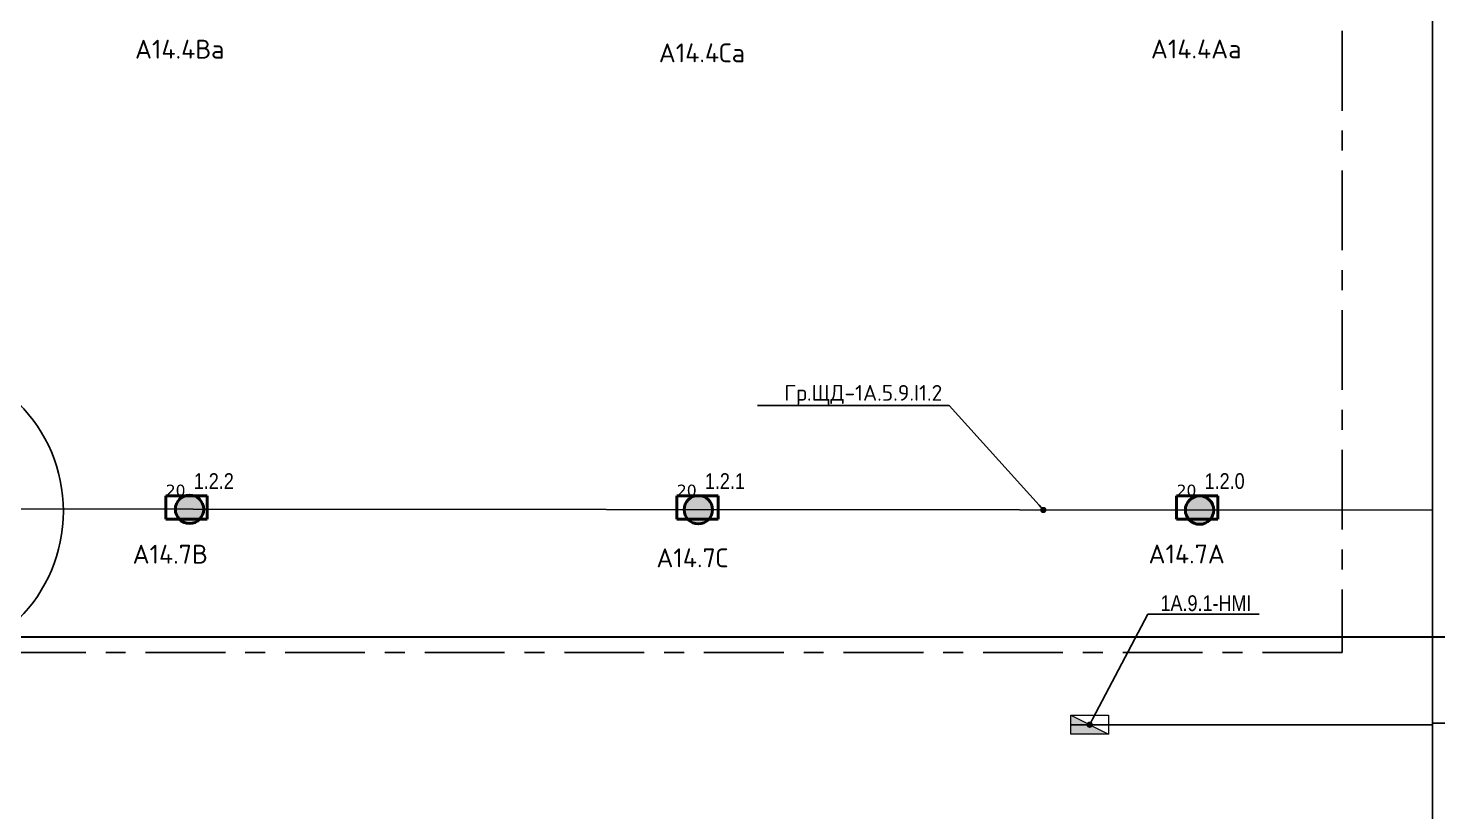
# Model space of a CAD drawing. Header units: millimetres. Extents: x -243740 to 150609, y -473655 to -165121.
# Drawn here: x -172409 to -149967, y -385471 to -372996 of the extents above; entities that cross this region are included whole.
import ezdxf
from ezdxf import colors
from ezdxf.entities.mleader import LeaderData, LeaderLine
from ezdxf.enums import TextEntityAlignment as Align
from ezdxf.math import Vec2, Vec3

# ---------------------------------------------------------------- set-up
doc = ezdxf.new("R2010")
doc.units = ezdxf.units.MM
for name, pattern in [('HIDDEN2', [4.7625, 3.175, -1.5875]), ('Линия сетки', [22.225, 12.7, -3.175, 3.175, -3.175]), ('Штрих', [6.35, 3.175, -3.175])]:
    doc.linetypes.add(name, pattern=pattern)
for name, color, linetype, lineweight in [('0_Авт.', 255, 'Continuous', 5), ('_освещение_dali', 3, 'Continuous', 50), ('A-ANNO-DIMS', 7, 'Continuous', 9), ('DALLI', 6, 'TRAY', 30), ('АР_монолит', 252, 'Continuous', 50)]:
    doc.layers.add(name, color=color, linetype=linetype, lineweight=lineweight)
for name, color, linetype in [('_HMI', 6, 'Continuous'), ('_Гр.ЩД-1А.5.9.I1.1', 6, 'Continuous'), ('_Гр.ЩД-1А.5.9.I1.2', 6, 'Continuous'), ('_Гр.ЩД-1А.5.9.I1.6', 6, 'Continuous'), ('_Гр.ЩД-1А.5.9.I1.7', 6, 'Continuous'), ('_Гр.ЩД-1А.5.9.I1.8', 6, 'Continuous'), ('Вставка', 252, 'Continuous'), ('с_у МГН_ПУИ игнор_в_з', 252, 'Continuous')]:
    doc.layers.add(name, color=color, linetype=linetype)
doc.layers.add('сВЕтильники', color=7, linetype='Continuous', lineweight=40, true_color=0x600080)
doc.layers.add('ЭТО_аварийные', color=7, linetype='HIDDEN2', lineweight=40, true_color=0xfa0505)
doc.styles.add('ELine', font='txt.shx')
doc.styles.add('GOST 2.304', font='')
doc.styles.add('ISOCPEUR', font='isocpeur.ttf')
doc.styles.add('ISOCPEUR_1', font='isocpeur.ttf', dxfattribs={"height": 200})
doc.styles.get("Standard").update_dxf_attribs({"font": 'ARIALN.TTF'})
doc.styles.add('TableTextStyle', font='')
doc.styles.get('GOST 2.304').set_extended_font_data('GOST Common')
doc.styles.get('TableTextStyle').set_extended_font_data('VERDANA.TTF')
doc.linetypes.add('TRAY', pattern='A,12.119257,["_",ELine,S=4.5,R=90,X=0,Y=-1.555839],0.750382,["_",ELine,S=4.5,R=0,X=0,Y=-0.805849],1.314849,["_",ELine,S=4.5,R=0,X=0,Y=-0.805849],2.250029,["_",ELine,S=4.5,R=90,X=0,Y=-1.555839],13.565483', length=30)
doc.linetypes.add('Truba', pattern='A,3e-05,[4,MSH_7,S=1,R=0,X=0,Y=0],-3.022072', length=3.022102)
doc.dimstyles.new('М-100', dxfattribs={"dimtxt": 200, "dimasz": 80, "dimexe": 100, "dimexo": 200, "dimgap": 50, "dimtad": 1, "dimdec": 0, "dimzin": 0, "dimdsep": 46, "dimtxsty": 'GOST 2.304', "dimblk": 'ARCHTICK', "dimcen": 90, "dimdle": 100, "dimadec": 0, "dimazin": 0, "dimtfac": 1, "dimtdec": 0, "dimtmove": 1, "dimatfit": 0, "dimfxl": 1, "dimtolj": 1, "dimtzin": 0, "dimarcsym": 0})

# ---------------------------------------------------------------- blocks, each defined once
blk = doc.blocks.new('_ArchTick')
at = {"color": 0, "linetype": 'ByBlock', "const_width": 0.15}
blk.add_lwpolyline([(-0.5, -0.5), (0.5, 0.5)], dxfattribs=at)
blk = doc.blocks.new('*D262')
at = {"layer": 'Defpoints', "color": 0, "lineweight": 30, "transparency": 16777216}
for p in [(0, 14750), (156367, 14750), (155800, 13200)]:
    blk.add_point(p, dxfattribs=at)
at = {"layer": 'с_у МГН_ПУИ игнор_в_з', "color": 0, "lineweight": -2, "transparency": 16777216}
for p, q in [((156367, 13100), (156367, 14850)), ((200, 14750), (156467, 14750)), ((156000, 13200), (156467, 13200))]:
    blk.add_line(p, q, dxfattribs=at)
at = {"layer": 'с_у МГН_ПУИ игнор_в_з', "color": 0, "lineweight": -2, "transparency": 16777216, "xscale": 80, "yscale": 80, "zscale": 80}
for p, rotation in [((156367, 14750), 90), ((156367, 13200), 270)]:
    blk.add_blockref('_ArchTick', p, dxfattribs=dict(at, rotation=rotation))
at = {"layer": 'с_у МГН_ПУИ игнор_в_з', "color": 0, "transparency": 16777216, "insert": (156217, 13975), "char_height": 200, "attachment_point": 5, "rotation": 90, "style": 'GOST 2.304'}
blk.add_mtext('\\A1;1550', dxfattribs=at)
blk = doc.blocks.new('*U276')
h = blk.add_hatch(color=0)
h.dxf.hatch_style = 1
h.paths.add_polyline_path([(150, 300), (-150, 300), (-150, -300)])
at = {"color": 0}
blk.add_line((150, 300), (-150, -300), dxfattribs=at)
blk.add_lwpolyline([(150, 300), (150, -300), (-150, -300), (-150, 300)], close=True, dxfattribs=at)
blk = doc.blocks.new('_Dot')
at = {"color": 0, "linetype": 'ByBlock', "lineweight": -2}
blk.add_line((-0.5, 0), (-1, 0), dxfattribs=at)
at = {"color": 0, "linetype": 'ByBlock', "const_width": 0.5}
blk.add_lwpolyline([(-0.25, 0, 1), (0.25, 0, 1)], format="xyb", close=True, dxfattribs=at)
blk = doc.blocks.new('dgdg')
at = {"layer": 'сВЕтильники', "lineweight": 40}
for points in [[(64422, 16623, 0), (64422, 16995, 0)], [(64422, 16995, 0), (64422, 16623, 0)], [(64422, 16995, 0), (65079, 16995, 0)], [(65079, 16995, 0), (64422, 16995, 0)], [(65079, 16995, 0), (64422, 16995, 0)], [(64422, 16995, 0), (64422, 16623, 0)], [(64422, 16623, 0), (64422, 16995, 0)], [(64422, 16995, 0), (65079, 16995, 0)], [(65079, 16995, 0), (65079, 16623, 0)], [(65079, 16623, 0), (65079, 16995, 0)], [(65079, 16623, 0), (65079, 16995, 0)], [(65079, 16995, 0), (65079, 16623, 0)], [(72559, 16623, 0), (72559, 16995, 0)], [(72559, 16995, 0), (72559, 16623, 0)], [(72559, 16995, 0), (73216, 16995, 0)], [(73216, 16995, 0), (72559, 16995, 0)], [(73216, 16995, 0), (72559, 16995, 0)], [(72559, 16995, 0), (72559, 16623, 0)], [(72559, 16623, 0), (72559, 16995, 0)], [(72559, 16995, 0), (73216, 16995, 0)], [(73216, 16995, 0), (73216, 16623, 0)], [(73216, 16623, 0), (73216, 16995, 0)], [(73216, 16623, 0), (73216, 16995, 0)], [(73216, 16995, 0), (73216, 16623, 0)], [(80515, 16623, 0), (80515, 16995, 0)], [(80515, 16995, 0), (80515, 16623, 0)], [(80515, 16995, 0), (81172, 16995, 0)], [(81172, 16995, 0), (80515, 16995, 0)], [(81172, 16995, 0), (80515, 16995, 0)], [(80515, 16995, 0), (80515, 16623, 0)], [(80515, 16623, 0), (80515, 16995, 0)], [(80515, 16995, 0), (81172, 16995, 0)], [(81172, 16995, 0), (81172, 16623, 0)], [(81172, 16623, 0), (81172, 16995, 0)], [(81172, 16623, 0), (81172, 16995, 0)], [(81172, 16995, 0), (81172, 16623, 0)], [(65079, 16623, 0), (64422, 16623, 0)], [(64422, 16623, 0), (65079, 16623, 0)], [(64422, 16623, 0), (65079, 16623, 0)], [(65079, 16623, 0), (64422, 16623, 0)], [(73216, 16623, 0), (72559, 16623, 0)], [(72559, 16623, 0), (73216, 16623, 0)], [(72559, 16623, 0), (73216, 16623, 0)], [(73216, 16623, 0), (72559, 16623, 0)], [(81172, 16623, 0), (80515, 16623, 0)], [(80515, 16623, 0), (81172, 16623, 0)], [(80515, 16623, 0), (81172, 16623, 0)], [(81172, 16623, 0), (80515, 16623, 0)]]:
    blk.add_polyline3d(points, dxfattribs=at)
at = {"layer": 'сВЕтильники', "style": 'ISOCPEUR_1'}
for s, p in [('А14.7В', (63894, 15917, 22500)), ('А14.7С', (72233, 15859, 24000)), ('А14.7А', (80068, 15921, 21000))]:
    blk.add_text(s, height=300, dxfattribs=at).set_placement(p)
at = {"layer": 'ЭТО_аварийные', "style": 'ISOCPEUR_1'}
for s, p in [('А14.4Ва', (63932, 23957)), ('А14.4Аа', (80106, 23961)), ('А14.4Са', (72271, 23899))]:
    blk.add_text(s, height=300, dxfattribs=at).set_placement(p)
blk = doc.blocks.new('A$Cab2378fa')
at = {"lineweight": 25, "true_color": 0xfff5f5}
h = blk.add_hatch(color=7, dxfattribs=at)
h.dxf.hatch_style = 1
h.paths.add_polyline_path([(0, 0), (-142, -170, 0.174923), (3, -222, 0.197808), (162, -157)])
h.paths.add_polyline_path([(-163, 158), (0, 0), (148, 178, 0.175398), (3, 230, 0.209014)])
at = {"lineweight": 25}
h = blk.add_hatch(color=0, dxfattribs=at)
h.paths.add_polyline_path([(162, -157, 0.442338), (148, 178), (0, 0)])
h.paths.add_polyline_path([(-142, -170), (0, 0), (-163, 158, 0.430096)])
blk.add_circle((3, 4), 226)
blk = doc.blocks.new('A$C010e0e93')
at = {"layer": 'с_у МГН_ПУИ игнор_в_з'}
dim = blk.add_linear_dim(base=(156366.9, 14749.9), p1=(155800, 13200), p2=(0, 14749.9), angle=90, dimstyle='М-100', dxfattribs=at)
dim.commit()
dim.dimension.update_dxf_attribs({"geometry": '*D262', "text_midpoint": (156216.9, 13974.9)})

msp = doc.modelspace()

# ---------------------------------------------------------------- block references
at = {"layer": '_освещение_dali', "color": 5, "ltscale": 100}
for p in [(-169843, -380659), (-161743, -380666), (-153763, -380672)]:
    msp.add_blockref('A$Cab2378fa', p, dxfattribs=at)

# ---------------------------------------------------------------- texts
at = {"layer": '_освещение_dali', "color": 254, "true_color": 0xf4c5b6, "style": 'TableTextStyle'}
for p in [(-170218, -380443), (-162081, -380443), (-154125, -380443)]:
    msp.add_text('20', height=180, dxfattribs=at).set_placement(p)

# ---------------------------------------------------------------- next in the draw order: block references
at = {"layer": 'Вставка', "linetype": 'Truba', "lineweight": 30, "ltscale": 100}
msp.add_blockref('A$C010e0e93', (-234640, -397437), dxfattribs=at)

# ---------------------------------------------------------------- next in the draw order: linework, layer by layer
at = {"layer": '_HMI', "ltscale": 100}
for points in [[(-3995, -388487), (-3995, -381461), (-40908, -381461), (-40908, -384058), (-150052, -384058), (-150052, -393665)], [(-155809, -384085), (-150052, -384085), (-150052, -393665)]]:
    msp.add_lwpolyline(points, dxfattribs=at)
at = {"layer": '_Гр.ЩД-1А.5.9.I1.1', "ltscale": 100}
msp.add_lwpolyline([(-150052, -393665), (-150052, -348773), (-202671, -348774), (-202671, -340938), (-153468, -340938), (-153468, -332519), (-193930, -332519), (-186503, -324721), (-153468, -324721), (-153468, -316703), (-186503, -316703)], dxfattribs=at)
at = {"layer": '_Гр.ЩД-1А.5.9.I1.2', "ltscale": 100}
msp.add_lwpolyline([(-150052, -393665), (-150052, -380671), (-202671, -380629), (-202671, -372652), (-153468, -372652), (-153468, -364544), (-202671, -364544), (-202671, -356676), (-153468, -356676)], dxfattribs=at)
at = {"layer": '_Гр.ЩД-1А.5.9.I1.6', "ltscale": 100}
msp.add_lwpolyline([(-150052, -393665), (-150052, -384058), (-95688, -384058), (-95688, -380558), (-46111, -380558), (-46111, -372558), (-87271, -372667), (-87271, -364589), (-46111, -364589), (-46111, -356552), (-87271, -356701)], dxfattribs=at)
at = {"layer": '_Гр.ЩД-1А.5.9.I1.7', "ltscale": 100}
msp.add_lwpolyline([(-150052, -393665), (-150052, -384058), (-40908, -384058), (-40908, -380597), (-3614, -380598), (-3614, -372662), (-38668, -372682), (-38668, -364593), (-3613, -364593), (-3613, -356723), (-38668, -356692)], dxfattribs=at)
at = {"layer": '_Гр.ЩД-1А.5.9.I1.8', "ltscale": 100}
msp.add_lwpolyline([(-150052, -393665), (-150052, -384058), (-40908, -384058), (-40908, -348823), (-3613, -348802), (-3612, -340963), (-38668, -340932), (-38668, -332483), (-3612, -332483), (-3611, -324690), (-38668, -324690), (-38668, -316703), (-3611, -316705)], dxfattribs=at)
at = {"layer": 'DALLI', "color": 0, "linetype": 'Линия сетки', "lineweight": -3, "ltscale": 100}
msp.add_lwpolyline([(-205162, -353037), (-151490, -353037), (-151490, -382937), (-205162, -382937)], close=True, dxfattribs=at)
at = {"layer": 'Defpoints', "color": 3, "ltscale": 100}
msp.add_circle((-174274, -380686, 11785), 2425, dxfattribs=at)

# ---------------------------------------------------------------- next in the draw order: block references
at = {"layer": '0_Авт.', "color": 1, "rotation": 89.99999999999999}
msp.add_blockref('*U276', (-155509, -384085), dxfattribs=at)
at = {"layer": 'Defpoints', "linetype": 'Truba'}
msp.add_blockref('dgdg', (-234640, -397437), dxfattribs=at)

# ---------------------------------------------------------------- next in the draw order: texts
at = {"layer": '_Гр.ЩД-1А.5.9.I1.2', "ltscale": 100}
for s, p in [('1.2.2', (-169454, -380406)), ('1.2.1', (-161317, -380406)), ('1.2.0', (-153361, -380406))]:
    msp.add_text(s, height=250, dxfattribs=at).set_placement(p, align=Align.BOTTOM_CENTER)

# ---------------------------------------------------------------- next in the draw order: leaders
at = {"layer": '0_Авт.', "color": 1}
ml = msp.add_multileader_mtext('Standard', dxfattribs=at)
ml.set_content('1А.9.1-HMI', color=1)
ml.set_leader_properties()
ml.set_arrow_properties(name='DOT')
ml.build(insert=Vec2(0, 0))
ml.multileader.update_dxf_attribs({"has_dogleg": 0, "text_left_attachment_type": 6, "text_right_attachment_type": 6, "arrow_head_size": 100})
ctx = ml.context
ctx.base_point, ctx.char_height, ctx.arrow_head_size, ctx.landing_gap_size, ctx.plane_origin = Vec3(-154582, -382325), 250, 100, 200, Vec3(-76118, -256237)
ctx.left_attachment, ctx.right_attachment = 6, 6
notes = []
notes.append((ctx, [(0, (1, 1, 0), (-154590, -382325), (1, 0), 8, [(1, [(-155509, -384085)], 0, [])])]))
ctx.mtext.insert, ctx.mtext.width, ctx.mtext.flow_direction = Vec3(-154382, -382025), 1553.83, 5
at = {"layer": '_Гр.ЩД-1А.5.9.I1.2', "ltscale": 100}
ml = msp.add_multileader_mtext('Standard', dxfattribs=at)
ml.set_content('Гр.ЩД-1А.5.9.I1.2', color=256, style='ISOCPEUR')
ml.set_leader_properties()
ml.set_arrow_properties(name='DOT')
ml.build(insert=Vec2(0, 0))
ml.multileader.update_dxf_attribs({"has_dogleg": 0, "text_left_attachment_type": 6, "text_right_attachment_type": 6, "arrow_head_size": 100})
ctx = ml.context
ctx.base_point, ctx.char_height, ctx.arrow_head_size, ctx.landing_gap_size, ctx.plane_origin = Vec3(-160572, -379001), 250, 100, 200, Vec3(-76079, -251230)
ctx.left_attachment, ctx.right_attachment = 6, 6
notes.append((ctx, [(1, (1, 1, 0), (-157739, -379001), (-1, 0), 8, [(1, [(-156248, -380666)], 0, [])])]))
ctx.mtext.insert, ctx.mtext.flow_direction = Vec3(-160372, -378676), 5
for ctx, leaders in notes:
    for number, flags, end, landing, length, lines in leaders:
        leader = LeaderData()
        leader.index, (leader.has_last_leader_line, leader.has_dogleg_vector, leader.attachment_direction) = number, flags
        leader.last_leader_point, leader.dogleg_vector, leader.dogleg_length = Vec3(end), Vec3(landing), length
        for number, points, colour, breaks in lines:
            line = LeaderLine()
            line.index, line.vertices, line.color, line.breaks = number, Vec3.list(points), colors.encode_raw_color(colour), breaks
            leader.lines.append(line)
        ctx.leaders.append(leader)

doc.saveas('drawing.dxf')
